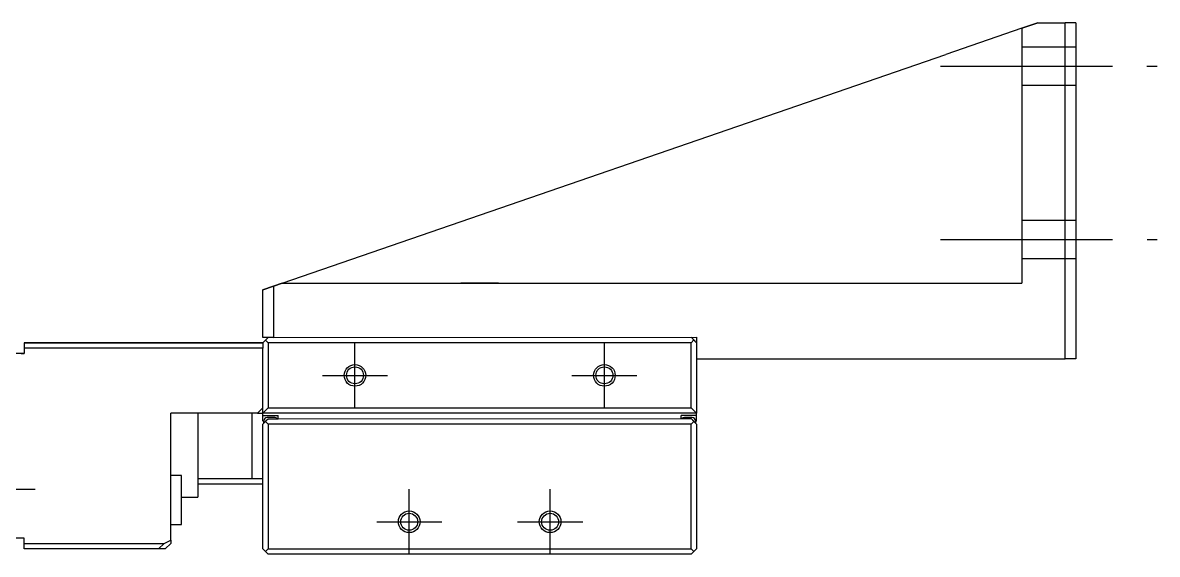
# Model space of a CAD drawing. Extents: x 0 to 701, y -8 to 617.
# Drawn here: x 512.5 to 617.2, y 285.9 to 334.9 of the extents above; entities that cross this region are included whole.
import ezdxf

# ---------------------------------------------------------------- set-up
doc = ezdxf.new("R2010")
doc.units = 0
doc.header["$LTSCALE"] = 0.5
doc.linetypes.add('CENTER', pattern=[50.8, 31.75, -6.35, 6.35, -6.35])
doc.linetypes.add('DASHED', pattern=[19.05, 12.7, -6.35])
for name, color, linetype in [('MSM_CENTER', 1, 'CENTER'), ('MSM_CONTINUOUS', 7, 'CONTINUOUS'), ('MSM_DASHED', 4, 'DASHED'), ('MSM_NARROW', 5, 'CONTINUOUS')]:
    doc.layers.add(name, color=color, linetype=linetype)

msp = doc.modelspace()

# ---------------------------------------------------------------- linework, layer by layer
at = {"layer": 'MSM_CENTER'}
for p, q in [((597.153704, 330.871488), (617.153703, 330.874223)), ((597.155892, 314.871488), (617.155892, 314.874223)), ((543.153562, 299.360594), (543.153562, 305.360594)), ((566.153562, 299.360594), (566.153562, 305.360594)), ((540.153562, 302.360594), (546.153562, 302.360594)), ((563.153562, 302.360594), (569.153562, 302.360594)), ((506.653562, 291.860594), (513.653562, 291.860594)), ((548.153562, 285.860594), (548.153562, 291.860594)), ((561.153562, 285.860594), (561.153562, 291.860594)), ((545.153562, 288.860594), (551.153562, 288.860594)), ((558.153562, 288.860594), (564.153562, 288.860594))]:
    msp.add_line(p, q, dxfattribs=at)
at = {"layer": 'MSM_CONTINUOUS'}
for p, q in [((604.64775, 334.357029), (597.64808, 331.945778)), ((604.64775, 334.357028), (597.64808, 331.945778)), ((604.64775, 334.357028), (606.14768, 334.873725)), ((606.14768, 334.873725), (604.64775, 334.357029)), ((604.64775, 334.357028), (604.650962, 310.87352)), ((606.14768, 334.873725), (608.64768, 334.874067)), ((609.64768, 334.874204), (608.64768, 334.874067)), ((608.65192, 303.874067), (608.64768, 334.874067)), ((609.64768, 334.874204), (609.65192, 303.874204)), ((536.449902, 310.864192), (597.64808, 331.945778)), ((536.449902, 310.864192), (535.651001, 310.588986)), ((535.651001, 310.588985), (536.449902, 310.864191)), ((536.449902, 310.864191), (604.650962, 310.87352)), ((536.449902, 310.864192), (537.150968, 310.864287)), ((540.150958, 310.864698), (569.150968, 310.868664)), ((556.400963, 310.86692), (552.900963, 310.866442)), ((572.150958, 310.869075), (597.650963, 310.872563)), ((597.650963, 310.872562), (604.650962, 310.87352)), ((535.651001, 310.588986), (534.651048, 310.244521)), ((534.651048, 310.244521), (535.651001, 310.588985)), ((534.651647, 305.863945), (534.651048, 310.244521)), ((535.651001, 310.588985), (535.651647, 305.864082)), ((535.651647, 305.864082), (534.651647, 305.863945)), ((534.651715, 305.363946), (535.151647, 305.864014)), ((534.901681, 305.61398), (534.651715, 305.363945)), ((534.801695, 305.513966), (535.151647, 305.864014)), ((535.151715, 305.364014), (534.901681, 305.61398)), ((535.651647, 305.864082), (574.651647, 305.869417)), ((574.401681, 305.619382), (574.151647, 305.869348)), ((574.501694, 305.519396), (574.151647, 305.869348)), ((574.151647, 305.869348), (574.401681, 305.619383)), ((574.401681, 305.619382), (574.151715, 305.369348)), ((574.401681, 305.619383), (574.651715, 305.369417)), ((574.651715, 305.369417), (574.401681, 305.619382)), ((574.651647, 305.869417), (574.65192, 303.869417)), ((534.651715, 305.363946), (512.651716, 305.360937)), ((512.651716, 305.360936), (534.651715, 305.363945)), ((512.651716, 305.360936), (512.651852, 304.360936)), ((534.651784, 304.863945), (512.651784, 304.860936)), ((534.651715, 305.363945), (534.651784, 304.863945)), ((534.652536, 299.363945), (534.651784, 304.863945)), ((574.151715, 305.369348), (535.151715, 305.364014)), ((535.151715, 305.364014), (535.152536, 299.364014)), ((574.152536, 299.369348), (574.151715, 305.369348)), ((512.651852, 304.360936), (497.151853, 304.358816)), ((512.351852, 304.360895), (512.651852, 304.360936)), ((574.65192, 303.869417), (608.65192, 303.874067)), ((574.65192, 303.869417), (574.652604, 298.869417)), ((609.65192, 303.874204), (608.65192, 303.874067)), ((534.652536, 299.363945), (534.152604, 298.863877)), ((534.652604, 298.863945), (534.652536, 299.363945)), ((534.652604, 298.863945), (535.152536, 299.364014)), ((535.152536, 299.364014), (574.152536, 299.369348)), ((574.152536, 299.369348), (574.652604, 298.869417)), ((534.152604, 298.863877), (526.152605, 298.862783)), ((526.154204, 287.168969), (526.152605, 298.862783)), ((528.652604, 298.863125), (528.653015, 295.863125)), ((533.652604, 298.863814), (533.653015, 295.863809)), ((534.152604, 298.863877), (534.652604, 298.863945)), ((574.652604, 298.869417), (534.652604, 298.863945)), ((534.652632, 298.663946), (534.652604, 298.863946)), ((534.652632, 298.663946), (536.052632, 298.664137)), ((534.6527, 298.163946), (534.652632, 298.663946)), ((535.152673, 298.364014), (534.902707, 298.11398)), ((535.006246, 298.217547), (535.152673, 298.364014)), ((535.752659, 298.464096), (535.052659, 298.464)), ((535.152673, 298.364014), (574.152672, 298.369348)), ((535.152673, 298.364014), (536.052673, 298.364137)), ((536.052673, 298.364137), (536.052632, 298.664137)), ((536.052673, 298.364137), (573.252672, 298.369225)), ((574.652631, 298.669417), (573.252631, 298.669225)), ((573.252672, 298.369225), (573.252631, 298.669225)), ((574.152672, 298.369348), (573.252672, 298.369225)), ((574.252659, 298.469362), (573.552659, 298.469266)), ((574.402707, 298.119382), (574.152672, 298.369348)), ((574.152672, 298.369348), (574.299139, 298.222922)), ((574.652631, 298.669417), (574.652604, 298.869417)), ((574.6527, 298.169417), (574.652631, 298.669417)), ((534.752714, 298.063959), (534.6527, 298.163946)), ((534.652741, 297.863945), (535.006246, 298.217547)), ((534.902707, 298.11398), (534.652741, 297.863945)), ((534.654314, 286.363946), (534.652741, 297.863945)), ((534.752728, 297.963959), (534.7527, 298.163959)), ((535.152741, 297.864014), (534.902707, 298.11398)), ((574.152741, 297.869348), (535.152741, 297.864014)), ((535.152741, 297.864014), (535.154314, 286.364014)), ((574.402707, 298.119382), (574.152741, 297.869348)), ((574.154314, 286.369348), (574.152741, 297.869348)), ((574.299139, 298.222922), (574.652741, 297.869417)), ((574.652741, 297.869417), (574.402707, 298.119382)), ((574.5527, 298.169403), (574.552727, 297.969403)), ((574.6527, 298.169417), (574.552713, 298.069403)), ((574.652741, 297.869417), (574.654314, 286.369417)), ((528.653015, 295.863125), (528.653665, 291.113125)), ((533.653015, 295.863809), (533.653425, 292.863804)), ((527.153391, 293.11292), (526.153391, 293.112783)), ((527.153699, 290.86292), (527.153391, 293.11292)), ((528.653425, 292.863125), (533.653425, 292.863809)), ((528.653494, 292.363125), (534.653494, 292.363946)), ((533.648425, 292.863808), (533.658425, 292.86381)), ((533.653425, 292.863809), (534.653425, 292.863946)), ((527.153665, 291.11292), (528.653665, 291.113125)), ((527.154006, 288.61292), (527.153699, 290.86292)), ((526.154007, 288.612783), (527.154006, 288.61292)), ((512.654178, 287.360936), (497.154178, 287.358816)), ((512.654314, 286.360936), (512.654178, 287.360936)), ((512.654246, 286.860936), (525.541873, 286.862699)), ((525.041942, 286.362631), (525.541873, 286.862699)), ((525.541873, 286.862699), (526.154204, 287.168969)), ((526.154246, 286.862783), (525.654314, 286.362715)), ((526.154204, 287.168969), (526.154246, 286.862783)), ((525.041942, 286.362631), (512.654314, 286.360936)), ((525.654314, 286.362715), (525.041942, 286.362631)), ((534.654314, 286.363946), (534.904348, 286.11398)), ((534.904348, 286.11398), (535.154314, 286.364014)), ((534.904348, 286.11398), (535.154383, 285.864014)), ((535.154314, 286.364014), (574.154314, 286.369348)), ((574.154382, 285.869348), (535.154383, 285.864014)), ((574.154314, 286.369348), (574.404348, 286.119383)), ((574.154382, 285.869348), (574.404348, 286.119383)), ((574.404348, 286.119383), (574.654314, 286.369417))]:
    msp.add_line(p, q, dxfattribs=at)
for centre in [(543.153562, 302.360594), (566.153562, 302.360594), (548.153562, 288.860594), (561.153562, 288.860594)]:
    msp.add_circle(centre, 0.7835, dxfattribs=at)
for centre, start, end in [((535.0527, 298.164), 90.007837, 180.007837), ((535.7527, 298.164096), 41.818146, 90.007837), ((573.5527, 298.169266), 90.007837, 138.197447), ((574.2527, 298.169362), 0.007837, 90.007837)]:
    msp.add_arc(centre, 0.3, start, end, dxfattribs=at)
at = {"layer": 'MSM_DASHED'}
for p, q in [((609.647987, 332.623202), (604.647987, 332.622518)), ((604.648466, 329.122518), (609.648466, 329.123202)), ((609.650176, 316.623202), (604.650176, 316.622518)), ((604.650655, 313.122518), (609.650655, 313.123202))]:
    msp.add_line(p, q, dxfattribs=at)
at = {"layer": 'MSM_NARROW'}
for centre in [(543.153562, 302.360594), (566.153562, 302.360594), (548.153562, 288.860594), (561.153562, 288.860594)]:
    msp.add_circle(centre, 1, dxfattribs=at)

doc.saveas('drawing.dxf')
